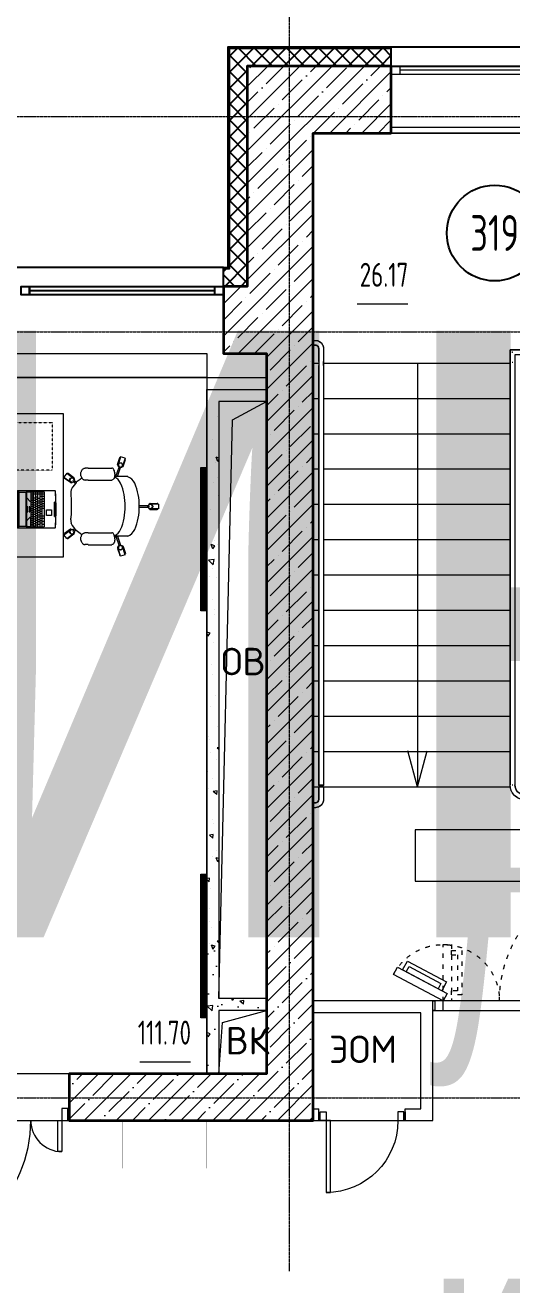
# Model space of a CAD drawing. Header units: millimetres. Extents: x 0 to 168960, y -92093 to 443706.
# Drawn here: x 46783 to 50851, y 311940 to 322465 of the extents above; entities that cross this region are included whole.
import ezdxf
from ezdxf.enums import TextEntityAlignment as Align

# ---------------------------------------------------------------- set-up
doc = ezdxf.new("R2018")
doc.units = ezdxf.units.MM
for name, pattern in [('ACAD_ISO03W100', [30, 12, -18]), ('HIDDEN', [0.375, 0.25, -0.125]), ('осевая', [50.8, 31.75, -6.35, 6.35, -6.35])]:
    doc.linetypes.add(name, pattern=pattern)
for name, color, linetype, lineweight in [('_0', 7, 'Continuous', 15), ('АР_Двери', 250, 'Continuous', 9), ('АР_Названия помещений', 124, 'Continuous', 5), ('АР_Номер помещения', 1, 'Continuous', 25), ('АР_Окна БЛОК', 250, 'Continuous', 13), ('АР_Помещения_площадь', 19, 'Continuous', 9), ('АР_Фасад', 7, 'Continuous', 15), ('Контуры', 7, 'Continuous', 9), ('Линии свеса', 7, 'Continuous', 9), ('Основная ГКЛ', 250, 'Continuous', 9), ('Перила', 7, 'Continuous', 9), ('Стрелки вверх', 7, 'Continuous', 9)]:
    doc.layers.add(name, color=color, linetype=linetype, lineweight=lineweight)
doc.layers.add('АР_Сущ.Несущая стена', color=7, linetype='Continuous')
doc.layers.add('ТХ_мебель передв', color=251, linetype='Continuous')
doc.styles.add('ISOCPEUR', font='isocpeur.ttf', dxfattribs={"height": 175})
doc.styles.add('PDF ISOCPEUR', font='isocpeur.ttf')
doc.styles.get("Standard").update_dxf_attribs({"font": 'arial.ttf'})

# ---------------------------------------------------------------- blocks, each defined once
blk = doc.blocks.new('ОКНО 2305')
at = {"layer": 'АР_Окна БЛОК', "color": 8, "ltscale": 0.1}
for points in [[(137223, -107934), (134918, -107934), (134918, -107864), (137153, -107864)], [(137153, -107899), (134988, -107899)]]:
    blk.add_lwpolyline(points, dxfattribs=at)
for points in [[(134988, -107934), (134918, -107934), (134918, -107864), (134988, -107864)], [(137223, -107934), (137153, -107934), (137153, -107864), (137223, -107864)]]:
    blk.add_lwpolyline(points, close=True, dxfattribs=at)
at = {"layer": 'АР_Фасад', "color": 8, "ltscale": 0.1}
blk.add_lwpolyline([(137223, -108424), (134918, -108424), (134918, -107864), (137223, -107864)], close=True, dxfattribs=at)
blk = doc.blocks.new('Тип перил - Перила_Внутренний_-3801056-2 этаж Клад')
at = {"layer": 'Перила', "color": 8}
for p, q in [((5707, 13481), (5707, 13374)), ((5747, 13374), (5747, 13481)), ((5797, 13551), (5777, 13551)), ((5777, 13511), (5797, 13511)), ((5707, 13340), (5707, 9831)), ((5747, 9831), (5747, 13340)), ((5707, 9816), (5707, 9716)), ((5747, 9716), (5747, 9816)), ((5797, 9686), (5777, 9686)), ((5777, 9646), (5797, 9646))]:
    blk.add_line(p, q, dxfattribs=at)
at = {"layer": 'Перила', "color": 8, "flags": 128}
for points in [[(5777, 13551), (5774, 13551), (5771, 13551), (5769, 13551), (5766, 13550), (5763, 13550), (5760, 13549), (5758, 13549), (5755, 13548), (5752, 13547), (5750, 13546), (5747, 13545), (5745, 13543), (5742, 13542), (5740, 13541), (5737, 13539), (5735, 13538), (5733, 13536), (5731, 13534), (5729, 13532), (5727, 13530), (5725, 13528), (5723, 13526), (5721, 13524), (5720, 13522), (5718, 13519), (5717, 13517), (5715, 13514), (5714, 13512), (5713, 13509), (5712, 13507), (5711, 13504), (5710, 13501), (5709, 13499), (5709, 13496), (5708, 13493), (5708, 13490), (5707, 13488), (5707, 13485), (5707, 13482), (5707, 13481)], [(5747, 13481), (5747, 13483), (5747, 13484), (5747, 13485), (5747, 13486), (5748, 13487), (5748, 13488), (5748, 13490), (5748, 13491), (5749, 13492), (5749, 13493), (5750, 13494), (5750, 13495), (5751, 13496), (5752, 13497), (5752, 13498), (5753, 13499), (5754, 13500), (5754, 13501), (5755, 13502), (5756, 13503), (5757, 13504), (5758, 13504), (5759, 13505), (5760, 13506), (5761, 13507), (5762, 13507), (5763, 13508), (5764, 13508), (5765, 13509), (5766, 13509), (5767, 13510), (5768, 13510), (5770, 13510), (5771, 13511), (5772, 13511), (5773, 13511), (5774, 13511), (5775, 13511), (5777, 13511), (5777, 13511)], [(5707, 13340), (5707, 13343), (5707, 13345), (5707, 13348), (5707, 13351), (5707, 13353), (5707, 13356), (5707, 13359), (5707, 13361), (5707, 13364), (5707, 13367), (5707, 13370), (5707, 13373), (5707, 13374)], [(5747, 13374), (5747, 13371), (5747, 13369), (5747, 13366), (5747, 13363), (5747, 13360), (5747, 13358), (5747, 13355), (5747, 13352), (5747, 13350), (5747, 13347), (5747, 13344), (5747, 13342), (5747, 13340)], [(5747, 9831), (5746, 9833), (5744, 9834), (5741, 9835), (5737, 9836), (5732, 9836), (5727, 9836), (5722, 9836), (5717, 9836), (5713, 9835), (5710, 9834), (5708, 9833), (5707, 9831)], [(5707, 9831), (5708, 9830), (5710, 9829), (5713, 9828), (5717, 9827), (5722, 9826), (5727, 9826), (5732, 9826), (5737, 9827), (5741, 9828), (5744, 9829), (5746, 9830), (5747, 9831)], [(5725, 9821), (5727, 9821), (5729, 9821)], [(5707, 9716), (5707, 9714), (5707, 9711), (5707, 9708), (5708, 9705), (5708, 9702), (5709, 9700), (5710, 9697), (5711, 9694), (5711, 9692), (5712, 9689), (5714, 9687), (5715, 9684), (5716, 9682), (5718, 9679), (5719, 9677), (5721, 9675), (5723, 9672), (5724, 9670), (5726, 9668), (5728, 9666), (5730, 9664), (5732, 9662), (5735, 9661), (5737, 9659), (5739, 9657), (5742, 9656), (5744, 9655), (5746, 9653), (5749, 9652), (5752, 9651), (5754, 9650), (5757, 9649), (5760, 9649), (5762, 9648), (5765, 9647), (5768, 9647), (5771, 9647), (5773, 9646), (5776, 9646), (5777, 9646)], [(5777, 9686), (5776, 9686), (5775, 9686), (5773, 9687), (5772, 9687), (5771, 9687), (5770, 9687), (5769, 9688), (5768, 9688), (5766, 9688), (5765, 9689), (5764, 9689), (5763, 9690), (5762, 9690), (5761, 9691), (5760, 9692), (5759, 9692), (5758, 9693), (5757, 9694), (5756, 9695), (5755, 9695), (5755, 9696), (5754, 9697), (5753, 9698), (5752, 9699), (5752, 9700), (5751, 9701), (5751, 9702), (5750, 9703), (5749, 9704), (5749, 9705), (5749, 9707), (5748, 9708), (5748, 9709), (5748, 9710), (5747, 9711), (5747, 9712), (5747, 9714), (5747, 9715), (5747, 9716), (5747, 9716)]]:
    blk.add_lwpolyline(points, dxfattribs=at)
blk = doc.blocks.new('Тип перил - Перила_Внутренний_-V24-2 этаж Клад')
at = {"layer": 'Перила', "color": 8}
for p, q in [((5707, 13481), (5707, 13374)), ((5747, 13481), (5747, 13374)), ((5797, 13551), (5777, 13551)), ((5797, 13511), (5777, 13511)), ((5707, 13374), (5707, 13350)), ((5747, 13374), (5747, 13350)), ((5707, 13350), (5707, 9836)), ((5747, 13350), (5747, 9836)), ((5747, 9836), (5707, 9836)), ((5747, 9821), (5707, 9821)), ((5707, 9821), (5707, 9716)), ((5747, 9821), (5747, 9716)), ((5777, 9686), (5797, 9686)), ((5777, 9646), (5797, 9646))]:
    blk.add_line(p, q, dxfattribs=at)
for centre, radius, start, end in [((5777, 13481), 70, 90, 180), ((5777, 13481), 30, 90, 180), ((5777, 9716), 70, 180, 270), ((5777, 9716), 30, 180, 270)]:
    blk.add_arc(centre, radius, start, end, dxfattribs=at)
blk = doc.blocks.new('Тип перил - Перила_Внутренний_-3843228-2 этаж Клад')
at = {"layer": 'Перила', "color": 8}
for p, q in [((4147, 13471), (3842, 13471)), ((3842, 13471), (3842, 13372)), ((3842, 13372), (3842, 12248)), ((3882, 13431), (4107, 13431)), ((3882, 13372), (3882, 13431)), ((3882, 12426), (3882, 13372)), ((4107, 13431), (4107, 13366)), ((4147, 13366), (4147, 13471)), ((4107, 13361), (4107, 9832)), ((4147, 9832), (4147, 13361)), ((3882, 12295), (3882, 12411)), ((3882, 12266), (3882, 12280)), ((4147, 9832), (4146, 9833)), ((4022, 9736), (4022, 9729))]:
    blk.add_line(p, q, dxfattribs=at)
at = {"layer": 'Перила', "color": 8, "flags": 128}
for points in [[(4022, 9712), (4027, 9712), (4032, 9713), (4037, 9713), (4042, 9714), (4047, 9715), (4052, 9716), (4057, 9717), (4061, 9719), (4066, 9720), (4071, 9722), (4075, 9724), (4080, 9726), (4084, 9729), (4088, 9731), (4093, 9734), (4097, 9737), (4101, 9740), (4104, 9743), (4108, 9747), (4112, 9750), (4115, 9754), (4118, 9758), (4121, 9762), (4124, 9766), (4127, 9770), (4130, 9774), (4132, 9778), (4134, 9783), (4137, 9787), (4138, 9792), (4140, 9797), (4142, 9802), (4143, 9806), (4144, 9811), (4145, 9816), (4146, 9821), (4146, 9826), (4147, 9831), (4147, 9832)], [(4107, 9832), (4107, 9829), (4106, 9825), (4106, 9822), (4105, 9819), (4104, 9815), (4103, 9812), (4102, 9809), (4101, 9806), (4100, 9803), (4098, 9800), (4097, 9797), (4095, 9794), (4093, 9791), (4091, 9788), (4089, 9785), (4087, 9783), (4085, 9780), (4082, 9778), (4080, 9775), (4077, 9773), (4075, 9771), (4072, 9769), (4069, 9767), (4066, 9765), (4063, 9763), (4060, 9762), (4057, 9760), (4054, 9759), (4051, 9758), (4048, 9756), (4045, 9755), (4041, 9755), (4038, 9754), (4035, 9753), (4031, 9753), (4028, 9753), (4025, 9752), (4022, 9752)], [(4129, 9837), (4127, 9837), (4125, 9837)]]:
    blk.add_lwpolyline(points, dxfattribs=at)
at = {"layer": 'Перила', "color": 8}
for points, knots in [([(3860, 13454), (3860, 13453), (3861, 13453), (3862, 13451), (3863, 13450), (3864, 13449), (3864, 13449)], [-0.53727163, -0.53727163, -0.53727163, -0.53727163, -0.52083333, -0.5, -0.47916667, -0.46272837, -0.46272837, -0.46272837, -0.46272837]), ([(4125, 13449), (4125, 13449), (4126, 13450), (4127, 13451), (4128, 13453), (4129, 13453), (4129, 13454)], [0.46272837, 0.46272837, 0.46272837, 0.46272837, 0.47916667, 0.5, 0.52083333, 0.53727163, 0.53727163, 0.53727163, 0.53727163]), ([(4129, 9837), (4129, 9837), (4128, 9837), (4126, 9837), (4125, 9837), (4125, 9837)], [-0.53757721, -0.53757721, -0.53757721, -0.53757721, -0.51388889, -0.47916667, -0.46252661, -0.46252661, -0.46252661, -0.46252661])]:
    blk.add_open_spline(points, degree=3, knots=knots, dxfattribs=at)
for points in [[(3864, 13366), (3863, 13366), (3862, 13366), (3861, 13366), (3860, 13366)], [(4125, 13366), (4126, 13366), (4127, 13366), (4128, 13366), (4129, 13366)]]:
    blk.add_open_spline(points, degree=3, dxfattribs=at)
blk = doc.blocks.new('Тип перил - Перила_Внутренний_-V42-2 этаж Клад')
at = {"layer": 'Перила', "color": 8}
for p, q in [((3842, 13471), (4147, 13471)), ((3842, 13366), (3842, 13471)), ((3882, 13431), (4107, 13431)), ((3882, 13366), (3882, 13431)), ((4107, 13431), (4107, 13366)), ((4147, 13471), (4147, 13366)), ((3842, 12248), (3842, 13366)), ((3882, 12426), (3882, 13366)), ((4107, 13366), (4107, 9837)), ((4147, 13366), (4147, 9837)), ((3882, 12295), (3882, 12411)), ((3882, 12266), (3882, 12280)), ((4022, 9712), (4022, 9752))]:
    blk.add_line(p, q, dxfattribs=at)
for radius in [85, 125]:
    blk.add_arc((4022, 9837), radius, 270, 0, dxfattribs=at)
blk = doc.blocks.new('3 ЭТАЖ')
at = {"layer": 'АР_Сущ.Несущая стена', "ltscale": 0.1}
h = blk.add_hatch(dxfattribs=at)
h.set_pattern_fill('ANSI37', color=8, scale=30, angle=180)
h.set_pattern_definition([(225, (0, 65599.53), (67.35192, -67.35192), []), (315, (0, 65599.53), (67.35192, 67.35192), [])])
h.paths.add_polyline_path([(156952, -41630), (156802, -41630), (156802, -42907), (156752, -42907), (156752, -43057), (156952, -43057)])
h.paths.add_polyline_path([(157308, -41065), (156802, -41065), (156802, -41630), (156952, -41630), (156952, -41215), (157308, -41215)])
h.paths.add_polyline_path([(158156, -41065), (157308, -41065), (157308, -41215), (158156, -41215)])
at = {"layer": 'АР_Сущ.Несущая стена', "lineweight": 13, "ltscale": 10000}
h = blk.add_hatch(dxfattribs=at)
h.set_pattern_fill('ANSI35', color=8, scale=30)
h.set_pattern_definition([(45, (0, 65599.53), (-134.70384, 134.70384), []), (45, (134.7, 65599.53), (-134.70384, 134.70384), [238.125, -47.625, 0, -47.625])])
h.paths.add_polyline_path([(157308, -41215), (156952, -41215), (156952, -43057), (156752, -43057), (156752, -43617), (157113, -43617), (157113, -49635), (155462, -49635), (155462, -49830), (157308, -49830)])
h.paths.add_polyline_path([(157308, -49830), (155462, -49830), (155462, -50025), (157308, -50025)])
h.paths.add_polyline_path([(157503, -49830), (157308, -49830), (157308, -50025), (157503, -50025)])
h.paths.add_polyline_path([(157503, -41775), (158156, -41775), (158156, -41215), (157308, -41215), (157308, -49830), (157503, -49830)])
at = {"layer": 'АР_Сущ.Несущая стена', "color": 8, "ltscale": 0.1}
for points in [[(156752, -42897), (138223, -42897), (138223, -41095), (133196, -41095), (133196, -42897), (133154, -42897)], [(156752, -42897), (156792, -42897), (156792, -41055), (161825, -41055), (161825, -42897), (161865, -42897)], [(156752, -42907), (156802, -42907), (156802, -41065), (158156, -41065)], [(158156, -41215), (158156, -41055)], [(156752, -43057), (156952, -43057), (156952, -41215), (161665, -41215), (161665, -43057), (161865, -43057)], [(156752, -43057), (156752, -42897)], [(156681, -43127), (155130, -43127), (155130, -43057), (156681, -43057)], [(156681, -43092), (155130, -43092)]]:
    blk.add_lwpolyline(points, dxfattribs=at)
at = {"layer": 'АР_Сущ.Несущая стена', "color": 8, "linetype": 'Continuous', "lineweight": 35, "flags": 128}
blk.add_lwpolyline([(158156, -41775), (158156, -41215), (156952, -41215), (156952, -43057), (156752, -43057), (156752, -43617), (157113, -43617), (157113, -49635), (155462, -49635), (155462, -50025), (157503, -50025), (157503, -41775)], close=True, dxfattribs=at)
at = {"layer": 'АР_Сущ.Несущая стена', "color": 8, "ltscale": 0.1}
for points in [[(155130, -43127), (155060, -43127), (155060, -43057), (155130, -43057)], [(156751, -43127), (156681, -43127), (156681, -43057), (156751, -43057)]]:
    blk.add_lwpolyline(points, close=True, dxfattribs=at)
at = {"layer": 'Контуры', "color": 8}
for p, q in [((157499, -43697), (157550, -43697)), ((157589, -43697), (159149, -43697))]:
    blk.add_line(p, q, dxfattribs=at)
at = {"layer": 'Линии свеса', "color": 8}
for p, q in [((157499, -43992), (157549, -43992)), ((157589, -43992), (159149, -43992)), ((157499, -44287), (157549, -44287)), ((157589, -44287), (159149, -44287)), ((157499, -44582), (157549, -44582)), ((157589, -44582), (159149, -44582)), ((157499, -44877), (157549, -44877)), ((157589, -44877), (159149, -44877)), ((157499, -45172), (157549, -45172)), ((157589, -45172), (159149, -45172)), ((157499, -45467), (157549, -45467)), ((157589, -45467), (159149, -45467)), ((157499, -45762), (157549, -45762)), ((157589, -45762), (159149, -45762)), ((157499, -46057), (157549, -46057)), ((157589, -46057), (159149, -46057)), ((157499, -46352), (157549, -46352)), ((157589, -46352), (159149, -46352)), ((157499, -46647), (157549, -46647)), ((157589, -46647), (159149, -46647)), ((157499, -46942), (157549, -46942)), ((157589, -46942), (159149, -46942)), ((157499, -47237), (157549, -47237)), ((157589, -47237), (159151, -47237))]:
    blk.add_line(p, q, dxfattribs=at)
at = {"layer": 'Стрелки вверх', "color": 8}
for p, q in [((158374, -43697), (158374, -43992)), ((158374, -43992), (158374, -44287)), ((158374, -44287), (158374, -44582)), ((158374, -44582), (158374, -44877)), ((158374, -44877), (158374, -45172)), ((158374, -45172), (158374, -45467)), ((158374, -45467), (158374, -45762)), ((158374, -45762), (158374, -46057)), ((158374, -46057), (158374, -46352)), ((158374, -46352), (158374, -46647)), ((158374, -46647), (158374, -46942)), ((158374, -47237), (158294, -46937)), ((158374, -47237), (158455, -46937)), ((158374, -46942), (158374, -47237))]:
    blk.add_line(p, q, dxfattribs=at)
at = {"layer": 'АР_Сущ.Несущая стена', "color": 8}
blk.add_blockref('ОКНО 2305', (23238, 66649), dxfattribs=at)
at = {"layer": 'Перила', "color": 8, "xscale": -1}
for name in ['Тип перил - Перила_Внутренний_-3801056-2 этаж Клад', 'Тип перил - Перила_Внутренний_-V24-2 этаж Клад', 'Тип перил - Перила_Внутренний_-3843228-2 этаж Клад', 'Тип перил - Перила_Внутренний_-V42-2 этаж Клад']:
    blk.add_blockref(name, (163296, -57058), dxfattribs=at)
blk = doc.blocks.new('*U281')
at = {"layer": 'АР_Двери', "color": 8}
for points in [[(-650, 0), (-700, 0), (-700, 75), (-650, 75)], [(-50, -600), (-85, -600), (-85, 0), (-50, 0)], [(-50, 0), (0, 0), (0, 75), (-50, 75)]]:
    blk.add_lwpolyline(points, close=True, dxfattribs=at)
blk.add_arc((-50, 0), 600, 180, 270, dxfattribs=at)
at = {"layer": 'Основная ГКЛ', "color": 8, "linetype": 'HIDDEN', "ltscale": 5}
for p, q in [((-710, 75), (-710, 0)), ((10, 0), (10, 75))]:
    blk.add_line(p, q, dxfattribs=at)
blk = doc.blocks.new('A$C73726BED')
at = {"color": 8}
for points in [[(-283, 1896), (-62, 1480), (0, 1513), (-221, 1929)], [(-334, 1812), (-160, 1485), (-85, 1524), (-259, 1852)], [(-287, 1798), (-146, 1532), (-102, 1555), (-243, 1821)], [(-86, -18), (-592, -828), (-664, -783), (-158, 27)], [(0, -13), (-559, -907), (-618, -870), (-59, 24)], [(-104, -48), (-573, -798), (-615, -772), (-147, -22)]]:
    blk.add_lwpolyline(points, close=True, dxfattribs=at)
for points in [[(80, 1600), (0, 1600), (0, 1583), (80, 1583), (80, 1600)], [(0, 1583), (80, 1583), (80, 1513), (50, 1513), (50, 1513), (0, 1513), (0, 1583)], [(0, -83), (80, -83), (80, -13), (50, -13), (50, -13), (0, -13), (0, -83)], [(80, -100), (0, -100), (0, -83), (80, -83), (80, -100)]]:
    blk.add_lwpolyline(points, dxfattribs=at)
at = {"color": 8, "linetype": 'ACAD_ISO03W100', "ltscale": 3}
for points in [[(-471, 1443), (0, 1443), (0, 1513), (-471, 1513)], [(0, -13), (-1055, -13), (-1055, 57), (0, 57)]]:
    blk.add_lwpolyline(points, close=True, dxfattribs=at)
for points in [[(-386, 1443), (-421, 1443), (-421, 1358), (-50, 1358), (-50, 1443), (-85, 1443)], [(-386, 1443), (-386, 1393), (-85, 1393), (-85, 1443)], [(-970, 57), (-1005, 57), (-1005, 142), (-50, 142), (-50, 57), (-85, 57)], [(-970, 57), (-970, 107), (-85, 107), (-85, 57)]]:
    blk.add_lwpolyline(points, dxfattribs=at)
for centre, radius, start, end in [((0, 1513), 471, 118, 270), ((0, -13), 1055, 90, 238)]:
    blk.add_arc(centre, radius, start, end, dxfattribs=at)
blk = doc.blocks.new('*U261')
at = {"layer": 'АР_Двери', "color": 8}
for points in [[(1431, 1120), (1396, 1120), (1396, 0), (1431, 0)], [(50, 261), (85, 261), (85, 0), (50, 0)], [(50, 0), (0, 0), (0, -100), (50, -100)], [(1431, 0), (1481, 0), (1481, -100), (1431, -100)]]:
    blk.add_lwpolyline(points, close=True, dxfattribs=at)
for centre, radius, start, end in [((1431, 0), 1120, 90, 180), ((50, 0), 261, 0, 90)]:
    blk.add_arc(centre, radius, start, end, dxfattribs=at)
at = {"layer": 'Основная ГКЛ', "color": 8, "ltscale": 5}
for p, q in [((-10, 0), (-10, -100)), ((1491, 0), (1491, -100))]:
    blk.add_line(p, q, dxfattribs=at)
blk = doc.blocks.new('*U362')
at = {"layer": 'АР_Помещения_площадь', "color": 8}
blk.add_line((-1480, 2096), (-1903, 2096), dxfattribs=at)
at = {"color": 8, "style": 'ISOCPEUR', "width": 0.7, "flags": 1}
blk.add_attdef('КАТЕГОРИЯ', (-499, -2092), '', height=250, dxfattribs=at)
at = {"layer": 'АР_Номер помещения', "color": 8, "style": 'ISOCPEUR', "width": 0.7}
blk.add_attdef('НОМЕР_ПОМЕЩЕНИЯ', text='', height=300, dxfattribs=at).set_placement((-17565, 2858), align=Align.MIDDLE_CENTER)
at = {"layer": 'АР_Помещения_площадь', "color": 8, "style": 'ISOCPEUR', "width": 0.7}
blk.add_attdef('ПЛОЩАДЬ_ПОМЕЩЕНИЯ', text='', height=200, dxfattribs=at).set_placement((-1476, 2342), align=Align.MIDDLE_RIGHT)
at = {"layer": 'АР_Помещения_площадь', "color": 8, "lineweight": 30, "width": 0.7, "flags": 104}
blk.add_attdef('ИМЯ_ПОМЕЩЕНИЯ', text='', height=100, dxfattribs=at).set_placement((158, 1217), align=Align.MIDDLE_CENTER)
blk = doc.blocks.new('*U363')
at = {"layer": 'АР_Номер помещения', "color": 8}
blk.add_circle((-18372, 8375), 400, dxfattribs=at)
at = {"layer": 'АР_Помещения_площадь', "color": 8}
blk.add_line((-19099, 7780), (-19521, 7780), dxfattribs=at)
at = {"color": 8, "style": 'ISOCPEUR', "width": 0.7, "flags": 1}
blk.add_attdef('КАТЕГОРИЯ', (-499, -2092), '', height=250, dxfattribs=at)
at = {"layer": 'АР_Номер помещения', "color": 8, "style": 'ISOCPEUR', "width": 0.7}
blk.add_attdef('НОМЕР_ПОМЕЩЕНИЯ', text='', height=300, dxfattribs=at).set_placement((-18372, 8375), align=Align.MIDDLE_CENTER)
at = {"layer": 'АР_Помещения_площадь', "color": 8, "style": 'ISOCPEUR', "width": 0.7}
blk.add_attdef('ПЛОЩАДЬ_ПОМЕЩЕНИЯ', text='', height=200, dxfattribs=at).set_placement((-19094, 8026), align=Align.MIDDLE_RIGHT)
at = {"layer": 'АР_Помещения_площадь', "color": 8, "lineweight": 30, "width": 0.7, "flags": 104}
blk.add_attdef('ИМЯ_ПОМЕЩЕНИЯ', text='', height=100, dxfattribs=at).set_placement((158, 1217), align=Align.MIDDLE_CENTER)
blk = doc.blocks.new('СК33 790х830')
at = {"color": 8}
for p, q in [((-25, 659), (-25, 719)), ((-20, 729), (20, 729)), ((-20, 729), (-20, 649)), ((-20, 649), (-16, 649)), ((-7, 568), (-7, 642)), ((-2, 649), (2, 649)), ((7, 568), (6, 642)), ((15, 649), (20, 649)), ((20, 729), (20, 649)), ((25, 659), (25, 719)), ((-403, 450), (-416, 412)), ((-403, 450), (-327, 426)), ((-335, 434), (-392, 452)), ((-327, 426), (-328, 422)), ((-249, 472), (-250, 402)), ((248, 472), (249, 380)), ((403, 450), (326, 426)), ((326, 426), (328, 422)), ((334, 434), (392, 452)), ((403, 450), (415, 412)), ((-416, 412), (-339, 388)), ((-350, 386), (-408, 405)), ((-338, 392), (-339, 388)), ((-333, 409), (-334, 405)), ((-250, 372), (-329, 399)), ((-250, 387), (-325, 410)), ((-319, 344), (-320, 340)), ((-320, 140), (-320, 340)), ((-316, 349), (-319, 344)), ((-312, 353), (-316, 349)), ((-306, 357), (-312, 353)), ((-298, 360), (-306, 357)), ((-290, 362), (-298, 360)), ((-290, 362), (-289, 362)), ((-280, 363), (-289, 362)), ((-280, 363), (-279, 363)), ((-270, 364), (-279, 363)), ((-270, 364), (-261, 363)), ((-261, 363), (-261, 363)), ((-261, 363), (-252, 362)), ((-252, 362), (-251, 362)), ((-251, 362), (-243, 360)), ((-250, 402), (-250, 398)), ((-250, 398), (-250, 380)), ((-250, 380), (-250, 370)), ((-250, 370), (-250, 362)), ((-243, 360), (-235, 357)), ((-235, 357), (-229, 353)), ((-229, 353), (-224, 349)), ((-224, 349), (-222, 344)), ((-222, 344), (-220, 340)), ((-221, 140), (-220, 340)), ((221, 344), (220, 340)), ((220, 140), (220, 340)), ((224, 349), (221, 344)), ((228, 353), (224, 349)), ((234, 357), (228, 353)), ((242, 360), (234, 357)), ((250, 362), (242, 360)), ((249, 387), (324, 410)), ((249, 372), (328, 399)), ((249, 380), (249, 370)), ((249, 370), (249, 362)), ((250, 362), (251, 362)), ((260, 363), (251, 362)), ((260, 363), (261, 363)), ((270, 364), (261, 363)), ((270, 364), (279, 363)), ((279, 363), (279, 363)), ((279, 363), (288, 362)), ((288, 362), (289, 362)), ((289, 362), (297, 360)), ((297, 360), (305, 357)), ((305, 357), (311, 353)), ((311, 353), (316, 349)), ((316, 349), (318, 344)), ((318, 344), (319, 340)), ((320, 140), (320, 340)), ((332, 409), (333, 405)), ((337, 392), (338, 388)), ((415, 412), (338, 388)), ((350, 386), (407, 405)), ((-320, 140), (-320, 131)), ((-320, 131), (-320, 123)), ((-320, 123), (-320, 115)), ((-319, 109), (-320, 115)), ((-318, 106), (-319, 109)), ((-315, 100), (-318, 106)), ((-226, 100), (-223, 106)), ((-222, 109), (-223, 106)), ((-222, 109), (-221, 115)), ((-221, 140), (-221, 131)), ((-221, 131), (-221, 123)), ((-221, 123), (-221, 115)), ((-221, 115), (-221, 115)), ((220, 140), (220, 131)), ((220, 131), (220, 123)), ((220, 123), (220, 115)), ((220, 115), (220, 113)), ((221, 109), (220, 113)), ((222, 106), (221, 109)), ((225, 100), (222, 106)), ((314, 100), (317, 106)), ((318, 109), (317, 106)), ((318, 109), (319, 115)), ((319, 140), (319, 131)), ((319, 131), (319, 123)), ((319, 123), (319, 115)), ((319, 115), (319, 115)), ((-311, 95), (-315, 100)), ((-305, 90), (-311, 95)), ((-303, 89), (-305, 90)), ((-296, 85), (-303, 89)), ((-293, 84), (-296, 85)), ((-290, 83), (-293, 84)), ((-284, 81), (-290, 83)), ((-281, 81), (-284, 81)), ((-278, 81), (-281, 81)), ((-274, 80), (-278, 81)), ((-277, -38), (-230, 27)), ((-240, 22), (-275, -27)), ((-270, 80), (-274, 80)), ((-267, 80), (-270, 80)), ((-263, 81), (-267, 80)), ((-260, 81), (-263, 81)), ((-257, 81), (-260, 81)), ((-257, 81), (-251, 83)), ((-248, 84), (-251, 83)), ((-245, 85), (-248, 84)), ((-245, 85), (-238, 89)), ((-245, -61), (-198, 4)), ((-236, 90), (-238, 89)), ((-237, 89), (-225, 73)), ((-236, 90), (-230, 95)), ((-230, 95), (-226, 100)), ((-230, 27), (-227, 25)), ((-225, 73), (-202, 42)), ((-216, 17), (-212, 14)), ((-202, 42), (-215, 25)), ((-192, 34), (-205, 17)), ((-202, 42), (-201, 40)), ((-201, 40), (-181, 26)), ((-201, 6), (-198, 4)), ((-181, 26), (-161, 10)), ((-161, 10), (-158, 8)), ((-158, 8), (-155, 7)), ((-155, 7), (-140, -1)), ((-56, 0), (56, 0)), ((55, 0), (99, -4)), ((155, 7), (139, -1)), ((155, 7), (158, 8)), ((158, 8), (160, 10)), ((174, 21), (160, 10)), ((180, 26), (174, 21)), ((200, 40), (180, 26)), ((187, 30), (196, 17)), ((192, 6), (189, 4)), ((236, -61), (189, 4)), ((197, 38), (206, 25)), ((200, 40), (201, 42)), ((217, 63), (201, 42)), ((207, 17), (204, 14)), ((225, 73), (217, 63)), ((221, 27), (218, 25)), ((268, -38), (221, 27)), ((229, 95), (225, 100)), ((237, 89), (225, 73)), ((235, 90), (229, 95)), ((231, 22), (267, -27)), ((237, 89), (235, 90)), ((244, 85), (237, 89)), ((247, 84), (244, 85)), ((250, 83), (247, 84)), ((256, 81), (250, 83)), ((259, 81), (256, 81)), ((262, 81), (259, 81)), ((266, 80), (262, 81)), ((270, 80), (266, 80)), ((273, 80), (270, 80)), ((277, 81), (273, 80)), ((280, 81), (277, 81)), ((283, 81), (280, 81)), ((283, 81), (289, 83)), ((292, 84), (289, 83)), ((295, 85), (292, 84)), ((295, 85), (302, 89)), ((304, 90), (302, 89)), ((304, 90), (310, 95)), ((310, 95), (314, 100)), ((-277, -38), (-245, -61)), ((-200, -7), (-235, -56)), ((-140, -1), (-125, -4)), ((-125, -4), (-110, -5)), ((-110, -5), (-99, -4)), ((-99, -4), (-55, 0)), ((111, -5), (99, -4)), ((111, -5), (125, -4)), ((125, -4), (139, -1)), ((191, -7), (226, -56)), ((268, -38), (236, -61))]:
    blk.add_line(p, q, dxfattribs=at)
for centre in [(0, 661), (-345, 411), (344, 411), (-221, 6), (212, 6)]:
    blk.add_circle(centre, 20, dxfattribs=at)
for centre, radius, start, end in [((-20, 719), 5, 90, 180), ((-20, 659), 5, 180, 270), ((0, 661), 17, 279.4623, 260.5377), ((20, 719), 5, 0, 90), ((20, 659), 5, 270, 0), ((-152, 436), 103, 113.6677, 159.763), ((-15, 128), 440, 88.0553, 113.9054), ((14, 128), 440, 66.0946, 91.9447), ((151, 436), 103, 20.237, 66.3323), ((-394, 447), 5, 72.3275, 162.3275), ((-345, 411), 17, 351.7899, 332.8652), ((-337, 429), 5, 342.3275, 72.3275), ((-15, 10), 440, 88.0553, 113.9054), ((14, 10), 440, 66.0946, 91.9447), ((344, 411), 17, 207.1348, 188.2101), ((336, 429), 5, 107.6725, 197.6725), ((393, 447), 5, 17.6725, 107.6725), ((-406, 409), 5, 162.3275, 252.3275), ((-349, 391), 5, 252.3275, 342.3275), ((-152, 318), 103, 113.6677, 155.3986), ((151, 318), 103, 24.6014, 66.3323), ((348, 391), 5, 197.6725, 287.6725), ((405, 409), 5, 287.6725, 17.6725), ((-236, 19), 5, 54, 144), ((-221, 6), 17, 63.4623, 44.5377), ((212, 6), 17, 135.4623, 116.5377), ((227, 19), 5, 36, 126), ((-271, -30), 5, 144, 234), ((-239, -53), 5, 234, 324), ((-204, -4), 5, 324, 54), ((195, -4), 5, 126, 216), ((230, -53), 5, 216, 306), ((263, -30), 5, 306, 36)]:
    blk.add_arc(centre, radius, start, end, dxfattribs=at)
blk = doc.blocks.new('laptop')
at = {"color": 8}
for p, q in [((-150, 325), (-155, 323)), ((-150, 325), (-155, 323)), ((-155, 323), (-155, 10)), ((-155, 323), (-155, 10)), ((0, 326), (-150, 325)), ((0, 326), (-150, 325)), ((150, 325), (0, 326)), ((150, 325), (0, 326)), ((155, 323), (150, 325)), ((155, 323), (150, 325)), ((155, 10), (155, 323)), ((155, 10), (155, 323)), ((-150, 313), (-155, 311)), ((155, 248), (-155, 248)), ((0, 314), (-150, 313)), ((-147, 210), (-147, 234)), ((-143, 309), (-140, 310)), ((-143, 254), (-143, 309)), ((-140, 253), (-143, 254)), ((-140, 310), (140, 310)), ((140, 253), (-140, 253)), ((-137, 244), (-96, 244)), ((-68, 219), (-92, 243)), ((-19, 242), (-21, 242)), ((-21, 242), (-21, 237)), ((-21, 237), (-19, 237)), ((-21, 226), (-21, 220)), ((21, 226), (-21, 226)), ((-21, 220), (21, 220)), ((-19, 237), (-19, 242)), ((-6, 242), (-8, 242)), ((-8, 242), (-8, 237)), ((-8, 237), (-6, 237)), ((-6, 237), (-6, 242)), ((150, 313), (0, 314)), ((8, 242), (6, 242)), ((6, 242), (6, 237)), ((6, 237), (8, 237)), ((8, 237), (8, 242)), ((21, 242), (19, 242)), ((19, 242), (19, 237)), ((19, 237), (21, 237)), ((21, 237), (21, 242)), ((21, 220), (21, 226)), ((68, 219), (92, 243)), ((69, 210), (69, 211)), ((69, 210), (69, 211)), ((96, 244), (137, 244)), ((140, 310), (143, 309)), ((143, 254), (140, 253)), ((143, 309), (143, 254)), ((147, 234), (147, 210)), ((155, 311), (150, 313)), ((-147, 210), (-147, 100)), ((147, 210), (-147, 210)), ((-147, 210), (-72, 210)), ((-130, 194), (-147, 194)), ((147, 192), (-147, 192)), ((147, 173), (-147, 173)), ((147, 155), (-147, 155)), ((147, 137), (-147, 137)), ((147, 118), (-147, 118)), ((-138, 192), (-138, 173)), ((-130, 210), (-130, 194)), ((-129, 173), (-129, 155)), ((-128, 210), (-128, 194)), ((76, 194), (-128, 194)), ((-123, 155), (-123, 137)), ((-123, 118), (-123, 100)), ((-119, 192), (-119, 173)), ((-114, 137), (-114, 118)), ((-111, 210), (-111, 194)), ((-110, 173), (-110, 155)), ((-103, 155), (-103, 137)), ((-99, 192), (-99, 173)), ((-98, 118), (-98, 100)), ((-94, 210), (-94, 194)), ((-94, 137), (-94, 118)), ((-90, 173), (-90, 155)), ((-84, 155), (-84, 137)), ((-80, 192), (-80, 173)), ((-77, 210), (-77, 194)), ((-75, 137), (-75, 118)), ((-74, 118), (-74, 100)), ((-71, 173), (-71, 155)), ((-64, 155), (-64, 137)), ((-60, 210), (-60, 194)), ((-60, 192), (-60, 173)), ((-55, 137), (-55, 118)), ((-55, 118), (-55, 100)), ((-51, 173), (-51, 155)), ((-45, 155), (-45, 137)), ((-43, 210), (-43, 194)), ((-41, 192), (-41, 173)), ((-36, 137), (-36, 118)), ((-32, 173), (-32, 155)), ((-26, 210), (-26, 194)), ((-25, 155), (-25, 137)), ((-21, 192), (-21, 173)), ((-16, 137), (-16, 118)), ((-12, 173), (-12, 155)), ((-9, 210), (-9, 194)), ((-6, 155), (-6, 137)), ((-2, 192), (-2, 173)), ((3, 137), (3, 118)), ((7, 173), (7, 155)), ((8, 210), (8, 194)), ((9, 118), (9, 100)), ((14, 155), (14, 137)), ((18, 192), (18, 173)), ((23, 137), (23, 118)), ((25, 210), (25, 194)), ((27, 173), (27, 155)), ((29, 118), (29, 100)), ((33, 155), (33, 137)), ((37, 192), (37, 173)), ((42, 210), (42, 194)), ((42, 137), (42, 118)), ((46, 173), (46, 155)), ((48, 118), (48, 100)), ((53, 155), (53, 137)), ((57, 192), (57, 173)), ((59, 210), (59, 194)), ((62, 137), (62, 118)), ((66, 173), (66, 155)), ((68, 118), (68, 100)), ((147, 210), (69, 210)), ((72, 155), (72, 137)), ((76, 210), (76, 194)), ((76, 192), (76, 173)), ((79, 210), (79, 194)), ((147, 194), (79, 194)), ((81, 137), (81, 118)), ((85, 173), (85, 155)), ((87, 118), (87, 100)), ((90, 118), (90, 100)), ((92, 155), (92, 137)), ((96, 210), (96, 194)), ((96, 192), (96, 173)), ((105, 173), (105, 155)), ((109, 137), (109, 100)), ((113, 210), (113, 194)), ((129, 192), (129, 100)), ((130, 210), (130, 194)), ((147, 210), (147, 100)), ((-155, 10), (-155, 8)), ((-155, 8), (-152, 5)), ((-152, 5), (-150, 5)), ((-150, 5), (0, 0)), ((147, 100), (-147, 100)), ((-59, 14), (-59, 1)), ((59, 14), (-59, 14)), ((-59, 1), (-59, 14)), ((-59, 14), (59, 14)), ((0, 0), (150, 5)), ((59, 1), (59, 14)), ((59, 14), (59, 1)), ((150, 5), (153, 6)), ((153, 6), (155, 8)), ((155, 8), (155, 10))]:
    blk.add_line(p, q, dxfattribs=at)
blk.add_lwpolyline([(-52, 79), (-4, 79), (-4, 39), (-52, 39)], close=True, dxfattribs=at)
for centre, radius, start, end in [((-137, 234), 10, 90, 180), ((-96, 239), 5, 45, 90), ((-72, 215), 5, 270, 45), ((72, 215), 5, 135, 236.1175), ((96, 239), 5, 90, 135), ((137, 234), 10, 0, 90), ((-150, 10), 5, 180, 266.4167), ((0, 2405), 2405, 266.4167, 273.5833), ((150, 10), 5, 273.5833, 0)]:
    blk.add_arc(centre, radius, start, end, dxfattribs=at)
blk = doc.blocks.new('A$C3da1b1ea')
at = {"color": 8, "lineweight": 0}
blk.add_lwpolyline([(0, 0), (50, 0), (50, -1200), (0, -1200), (0, 0)], dxfattribs=at)
blk = doc.blocks.new('стол с тумбой 1200х600')
at = {"color": 8}
blk.add_lwpolyline([(-19012, 19801), (-19012, 21001), (-19612, 21001), (-19612, 19801)], close=True, dxfattribs=at)
at = {"color": 8, "linetype": 'HIDDEN', "ltscale": 0.1}
blk.add_lwpolyline([(-19505, 19875), (-19105, 19875), (-19105, 20275), (-19505, 20275)], close=True, dxfattribs=at)
blk = doc.blocks.new('У101')
at = {"layer": 'ТХ_мебель передв', "color": 8, "const_width": 2}
blk.add_lwpolyline([(341448, -227858), (342148, -227858), (342148, -228258), (341448, -228258)], close=True, dxfattribs=at)

msp = doc.modelspace()

# ---------------------------------------------------------------- hatches: boundary and pattern name
at = {"layer": '_0', "ltscale": 100}
h = msp.add_hatch(dxfattribs=at)
h.set_pattern_fill('AR-CONC', color=256, scale=2, angle=90)
h.set_pattern_definition([(140, (9388.56, 428936.5), (31.8782, 364.36934), [38.1, -419.1]), (85, (9388.56, 428936.5), (-382.1137, -70.4868), [30.48, -335.2812]), (190.45144, (9391.22, 428966.86), (-350.2355, 293.8825), [32.38, -356.1805]), (136.1842, (9286.96, 428936.5), (84.0847, 542.158), [57.15, -628.65]), (186.63556, (9293.97, 428981.7), (-494.8522, 474.8083), [48.57, -534.2712]), (81.18415, (9286.96, 428936.5), (-494.8522, 474.8083), [45.72, -502.9195]), (111, (9312.36, 428987.3), (204.5304, 303.2288), [38.1, -419.1]), (56, (9312.36, 428987.3), (-368.3759, 123.604), [30.48, -335.28]), (161.45145, (9329.4, 429012.56), (-163.8455, 426.8328), [32.38, -356.1799]), (127.5, (9388.56, 428936.5), (-169.11008, 6.1772), [0, -331.216, 0, -340.36, 0, -336.55]), (97.5, (9388.56, 428936.5), (-200.36115, 133.63933), [0, -194.056, 0, -323.596, 0, -128.27]), (57.5, (9388.56, 428823.21), (11.45749, 271.18119), [0, -127, 0, -396.24, 0, -525.78]), (47.5, (9388.56, 428772.4), (-50.853, 296.25836), [0, -165.1, 0, -263.144, 0, -373.38])])
h.paths.add_polyline_path([(48301.278, 319421.793), (48302.879, 313732.414), (48330.009, 313703.434), (48402.879, 313703.434), (48402.879, 314232.414), (48802.879, 314232.414), (48802.879, 314332.414), (48402.879, 314332.414), (48402.879, 315632.698), (48402.879, 315732.698), (48402.879, 316132.698), (48402.879, 316232.698), (48401.278, 319321.793)])

# ---------------------------------------------------------------- linework, layer by layer
at = {"layer": '_0', "linetype": 'осевая', "ltscale": 0.3}
for p, q in [((48993.707, 312053.426), (48993.707, 326353.426)), ((1843.707, 321703.426), (74501.816, 321703.426)), ((1843.707, 319903.426), (74501.816, 319903.426)), ((1843.707, 313503.426), (74501.816, 313503.426))]:
    msp.add_line(p, q, dxfattribs=at)
at = {"layer": '_0', "ltscale": 0.1}
msp.add_line((48301.278, 319520.102), (46001.278, 319520.102), dxfattribs=at)
at = {"layer": '_0'}
for points in [[(52800.045, 314311.512), (49191.278, 314311.512), (49193.753, 321563.876), (52801.278, 321563.876)], [(50042.036, 315312.721), (51077.951, 315312.721), (51077.951, 315740.49), (50042.036, 315740.49)], [(41798.365, 304413.434), (34051.278, 304413.434), (34051.278, 310705.186), (33955.046, 310707.682), (33955.046, 313313.434), (50190.276, 313311.512), (50190.276, 314231.512), (51890.276, 314231.512), (51890.276, 313311.512), (55601.278, 313312.69), (55601.064, 313408.805), (66601.278, 313408.76), (66601.278, 310803.434), (55801.278, 310803.434), (55801.278, 310706.434), (41802.155, 310704.934)]]:
    msp.add_lwpolyline(points, close=True, dxfattribs=at)
for points in [[(49843.753, 321563.876), (49843.753, 321613.642), (52148.753, 321613.642), (52148.753, 321563.876)], [(29591.278, 315953.434), (29591.278, 319721.793), (48301.278, 319721.793), (48301.278, 313703.434), (29991.278, 313703.434), (29991.278, 315953.434)], [(48401.278, 314332.414), (48515.18, 319167.046), (48801.278, 319321.793)], [(48401.278, 313703.434), (48432.315, 314132.79), (48801.278, 314232.414)]]:
    msp.add_lwpolyline(points, dxfattribs=at)
at = {"layer": '_0', "ltscale": 0.1}
for points in [[(29591.278, 319521.793), (48801.278, 319521.793)], [(48301.278, 313703.434), (48301.278, 319421.793), (48801.278, 319421.793), (48801.278, 319321.793), (48401.278, 319321.793), (48401.278, 314332.414)], [(49959.173, 313311.512), (50190.276, 313311.512), (50190.276, 314311.512), (49189.159, 314311.512)], [(49189.159, 314211.512), (49191.278, 314311.512)], [(48401.278, 314232.414), (48401.278, 313703.434)], [(49959.173, 313411.512), (50090.276, 313411.512), (50090.276, 314211.512), (49189.159, 314211.512)], [(49190.276, 313411.512), (49239.173, 313411.512)], [(49239.173, 313311.512), (49239.173, 313411.512)], [(49959.173, 313311.512), (49959.173, 313411.512)], [(49190.276, 313311.512), (49239.173, 313311.512)]]:
    msp.add_lwpolyline(points, dxfattribs=at)
at = {"layer": '_0', "const_width": 50}
for points in [[(48276.278, 318770.255), (48276.278, 317570.255)], [(48276.278, 315370.507), (48276.278, 314170.507)]]:
    msp.add_lwpolyline(points, dxfattribs=at)
at = {"layer": '_0', "ltscale": 0.1, "flags": 128}
for points in [[(48801.278, 314332.414), (48401.278, 314332.414)], [(48801.278, 314232.414), (48401.278, 314232.414)]]:
    msp.add_lwpolyline(points, dxfattribs=at)

# ---------------------------------------------------------------- block references
at = {"layer": '_0'}
for name, p in [('3 ЭТАЖ', (-108312.067, 363338.701)), ('У101', (-293851.629, 541171.255)), ('У101', (-293151.629, 541171.255))]:
    msp.add_blockref(name, p, dxfattribs=at)
ref = msp.add_blockref('*U362', (49645.182, 311704.592), dxfattribs=at)
lines = msp.add_mtext('\\W0.8000;Кабинет информатики и информационных\\Pтехнологий с возможностью деления\\Pтрансформируемой перегородкой на два\\Pпомещения', dxfattribs={"layer": 'АР_Названия помещений', "color": 8, "insert": (33695.117, 321446.171), "char_height": 6603.18335, "width": 1779.62855, "attachment_point": 1})
ref.add_attrib('ИМЯ_ПОМЕЩЕНИЯ', '', (33695.117, 321446.171), dxfattribs={"flags": 104}).embed_mtext(lines)
ref.add_attrib('ПЛОЩАДЬ_ПОМЕЩЕНИЯ', '111.70', dxfattribs={"layer": 'АР_Помещения_площадь', "color": 8, "height": 200, "style": 'ISOCPEUR', "width": 0.7}).set_placement((48169.573, 314047.073), align=Align.MIDDLE_RIGHT)
ref = msp.add_blockref('*U363', (69080.072, 312353.264), dxfattribs=at)
ref.add_attrib('НОМЕР_ПОМЕЩЕНИЯ', '319', dxfattribs={"layer": 'АР_Номер помещения', "color": 8, "height": 300, "style": 'ISOCPEUR', "width": 0.7}).set_placement((50707.933, 320728.701), align=Align.MIDDLE_CENTER)
lines = msp.add_mtext('\\W0.8000;Лестничная клетка', dxfattribs={"layer": 'АР_Названия помещений', "color": 8, "insert": (50151.829, 315425.491), "char_height": 1807.9325, "width": 1779.62855, "attachment_point": 1})
ref.add_attrib('ИМЯ_ПОМЕЩЕНИЯ', '', (50151.829, 315425.491), dxfattribs={"flags": 104}).embed_mtext(lines)
ref.add_attrib('ПЛОЩАДЬ_ПОМЕЩЕНИЯ', '26.17', dxfattribs={"layer": 'АР_Помещения_площадь', "color": 8, "height": 200, "style": 'ISOCPEUR', "width": 0.7}).set_placement((49986.144, 320379.476), align=Align.MIDDLE_RIGHT)
at = {"layer": '_0', "xscale": -1}
for name, p, rotation in [('стол с тумбой 1200х600', (66113.454, 339021.215), 180), ('A$C73726BED', (51790.276, 314311.512), 90)]:
    msp.add_blockref(name, p, dxfattribs=dict(at, rotation=rotation))
at = {"layer": '_0'}
for name, p, rotation in [('СК33 790х830', (47168.349, 318443.64), 270), ('laptop', (47041.29, 318419.816), 89.99999999999999)]:
    msp.add_blockref(name, p, dxfattribs=dict(at, rotation=rotation))
at = {"layer": '_0', "lineweight": 0}
for p in [(48251.278, 318770.255), (48251.278, 315370.507)]:
    msp.add_blockref('A$C3da1b1ea', p, dxfattribs=at)
at = {"layer": '_0', "linetype": 'ByBlock', "rotation": 180}
msp.add_blockref('*U261', (47140.276, 313313.434), dxfattribs=at)
at = {"layer": '_0', "linetype": 'Continuous', "ltscale": 2, "xscale": -1}
msp.add_blockref('*U281', (49249.173, 313311.512), dxfattribs=at)

# ---------------------------------------------------------------- texts
at = {"layer": '_0', "lineweight": 5, "ltscale": 0.1, "char_height": 229.1932, "attachment_point": 7, "style": 'PDF ISOCPEUR'}
for s, insert in [('ОВ', (48420.241, 317033.101)), ('ВК', (48458.021, 313864.795)), ('ЭОМ', (49323.403, 313793.128))]:
    msp.add_mtext(s, dxfattribs=dict(at, insert=insert))

doc.saveas('drawing.dxf')
